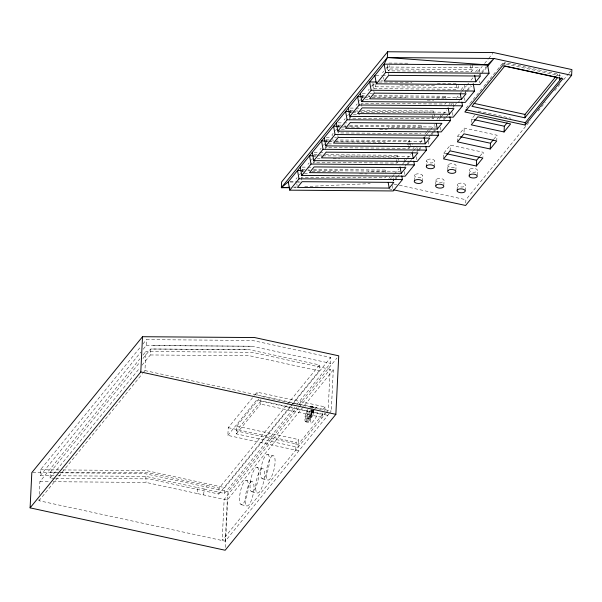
<?xml version="1.0" encoding="UTF-8"?>
<svg xmlns="http://www.w3.org/2000/svg" width="602" height="602" viewBox="0 0 602 602"><rect width="100%" height="100%" fill="white"/><g stroke="black" fill="none" stroke-linecap="round" stroke-linejoin="round"><path stroke-width="0.45" stroke-dasharray="3.01 2.26" d="M206.84 486.672L206.862 485.513M54.022 475.761L40.191 475.693L40.469 469.778L140.544 346.91M328.948 413.905L225.268 541.19L38.957 500.713L39.047 498.9M39.273 494.355L39.898 481.623L139.965 358.769M54.714 478.176L50.049 478.146L50.342 472.179L139.98 362.118M143.178 372.758L144.954 370.576L145.887 351.5L252.11 352.298L333.282 369.929L331.273 411.053L329.527 413.198M143.216 349.205L146.173 345.571L146.467 339.641L252.313 340.439L330.731 357.468L330.445 363.299L295.507 406.199M142.064 365.166L150.38 354.962L150.666 349.002L249.062 349.634L319.436 364.925L319.15 370.877L291.24 405.131M333.282 369.929L227.285 500.066L197.358 493.565L197.644 487.612L145.85 476.355L57.769 475.783M203.732 494.949L204.018 489.005L197.644 487.612M55.647 478.184L148.942 478.891L218.804 494.061L219.098 488.117L286.785 405.018M204.018 489.005L224.448 493.437L224.727 487.605L292.241 404.725M298.885 450.815L227.857 435.389L228.241 427.646L254.187 395.785M225.268 541.19L227.285 500.066M225.306 547.451L228.038 491.714L296.696 407.411M236.721 426.133L298.449 439.55L298.073 447.286L236.345 433.876L236.721 426.133L259.206 398.532M256.971 395.604L257.137 392.165L325.035 406.914L324.651 414.658M236.345 433.876L260.606 404.092L260.824 399.547M295.755 450.138L296.131 442.395L298.449 439.55M322.559 412.957L322.333 417.502L260.606 404.092M414.296 180.675L414.537 175.746M422.386 181.526L422.664 175.776M426.276 166.739L426.562 160.99M434.403 166.769L434.689 161.02M435.735 184.505L435.938 180.397M443.584 158.07L443.824 153.141L450.364 145.112L483.158 152.238L482.962 156.347M443.824 185.356L444.065 180.427M447.76 169.741L447.963 165.64M450.078 150.861L450.364 145.112M455.849 170.592L456.09 165.67M457.407 141.869L457.686 136.12L464.225 128.091L497.026 135.217L496.785 140.146M457.099 189.976L457.339 185.047M464.022 132.199L464.225 128.091M465.188 190.826L465.466 185.077M465.737 203.009L465.903 199.721L530.445 120.475M471.389 122.387L471.547 119.098L474.82 115.087M469.124 175.212L469.364 170.291M477.251 175.242L477.491 170.313M502.572 64.888L502.647 63.308L562.953 76.409M504.867 65.121L504.995 62.585L557.888 74.076L557.806 75.762M559.551 76.401L559.672 73.941M142.915 344.005L146.467 339.641M40.191 475.693L140.845 352.11M142.922 355.135L145.887 351.5M142.952 358.476L150.666 349.002L249.062 349.634M50.049 478.146L139.694 368.085M305.094 169.433L302.287 169.41L300.767 171.284L303.566 171.299M329.136 139.912L326.337 139.89L324.809 141.763L327.608 141.786M341.161 125.156L338.354 125.133L336.834 127.007L340.566 127.03M353.178 110.392L350.379 110.377L348.851 112.243L351.658 112.265M364.27 95.628L362.396 95.613L360.876 97.486L363.676 97.509M295.958 179.087L297.117 177.665M299.442 174.806L300.609 173.384M307.983 164.331L309.142 162.901M311.467 160.049L312.626 158.619M320.001 149.567L321.167 148.145M323.485 145.293L324.651 143.863M333.184 133.381L332.026 134.81L332.688 138.505M335.51 130.529L336.668 129.106M344.043 120.054L345.209 118.624M347.535 115.772L348.693 114.342M356.068 105.29L357.227 103.868M359.552 101.008L360.718 99.586M368.085 90.533L369.252 89.104M371.577 86.252L372.736 84.829L375.543 84.844M382.579 72.744L383.745 71.314M386.07 68.462L387.229 67.033L478.981 67.725L480.471 76.033M315.373 160.576L313.853 162.45L396.989 163.074L398.509 161.201M327.398 145.819L325.87 147.686L409.014 148.31L410.534 146.444M339.415 131.055L337.895 132.929L421.031 133.554M351.44 116.299L349.912 118.165L433.056 118.79L434.576 116.923M458.318 85.71L458.619 87.403L457.099 89.277L373.955 88.652L375.482 86.778L374.873 83.392M472.201 64.534L473.112 69.614L471.592 71.48L388.448 70.855L389.976 68.989L389.366 65.603M38.957 500.713L142.584 373.488M313.499 169.493L385.43 170.035L383.903 171.909L368.025 171.788M325.524 154.737L397.448 155.278L395.928 157.145L340.815 156.731M407.945 142.388L409.473 140.514L337.541 139.98M349.566 125.216L421.498 125.758L419.97 127.632L388.207 127.391M361.584 110.459L433.515 111.001L431.995 112.867L360.997 112.333M373.609 95.695L445.54 96.237L444.013 98.111L434.674 98.043M386.492 175.957L384.964 177.831L301.828 177.206M446.601 102.159L445.074 104.033L361.937 103.409M388.869 178.35L390.036 176.928M412.912 148.829L414.078 147.407M424.937 134.073L426.683 131.936M427.262 131.221L428.421 129.791M436.954 119.316L439.279 116.457M448.979 104.552L450.138 103.13M461.004 89.796L464.488 85.514L465.481 91.06M475.49 72.007L478.981 67.725M389.863 179.78L391.646 177.598M392.233 176.875L394.009 174.693M394.603 173.963L398.75 168.876M402.302 164.512L404.077 162.337M404.672 161.607L406.448 159.425M407.042 158.695L410.594 154.338M411.181 153.608L412.964 151.426M413.551 150.703L415.922 147.791M420.068 142.704L423.025 139.07M423.62 138.34L425.396 136.157M425.99 135.435L427.766 133.253M428.361 132.523L430.137 130.348M430.723 129.618L434.87 124.531M439.016 119.437L440.205 117.984M440.792 117.255L442.568 115.08M443.162 114.35L446.714 109.985M450.86 104.898L452.042 103.446M456.188 98.359L459.153 94.717M459.74 93.995L461.523 91.813M462.11 91.083L466.257 85.996M466.851 85.266L468.627 83.091M470.997 80.179L473.955 76.544M477.506 72.18L482.247 66.37M484.618 63.458L488.169 59.094M488.756 58.371L492.903 53.277M392.843 181.217L394.573 179.087M395.153 178.38L396.891 176.251M404.868 166.461L406.598 164.331M407.178 163.624L409.488 160.779M416.885 151.696L418.623 149.567M419.195 148.86L420.354 147.445M428.91 136.94L430.641 134.81M431.22 134.103L432.958 131.973M433.53 131.266L434.689 129.844M443.245 119.339L445.555 116.502M452.952 107.419L454.683 105.29M455.262 104.582L456.421 103.16M464.977 92.663L466.708 90.533M467.287 89.826L470.756 85.567M478.891 75.581L481.201 72.744M481.781 72.029L486.401 66.355M395.108 179.885L396.884 177.703M397.478 176.98L399.254 174.798M407.546 164.617L409.322 162.435M409.917 161.712L411.693 159.53M418.796 150.809L421.754 147.166M431.235 135.54L433.011 133.358M433.598 132.628L435.374 130.446M444.261 119.542L445.442 118.09M446.037 117.36L447.813 115.178M457.881 102.822L459.657 100.639M467.355 91.188L471.501 86.101M481.57 73.737L486.898 67.198M466.144 108.127L469.673 103.792M470.267 103.07L472.623 100.173M473.21 99.45L483.218 87.162M483.805 86.44L486.16 83.55M486.755 82.828L496.763 70.539M497.35 69.809L499.705 66.92M500.292 66.197L502.647 63.308M503.234 64.745L504.995 62.585M254.781 395.062L257.137 392.165M227.857 435.389L256.761 399.909L327.781 415.335M479.892 156.249L483.158 152.238M493.753 139.228L497.026 135.217M287.38 404.288L319.436 364.925M556.128 76.236L557.888 74.076M218.804 494.061L290.646 405.861M292.828 404.002L330.731 357.468M224.448 493.437L294.912 406.922M299.066 404.506L336.954 357.994M538.143 111.024L545.254 102.302M554.728 90.669L560.65 83.4M563.607 79.765L568.348 73.948M568.943 73.218L571.306 70.314M298.765 407.787L224.155 499.389L222.146 540.513L325.817 413.228M299.36 407.057L330.152 369.252L328.143 410.376L326.397 412.513M308.021 409.375L307.028 410.594A5.079 1.475 -77.7 0 0 305.026 417.254A12.695 3.687 -77.7 0 0 304.943 420.083A5.079 1.475 -77.7 0 0 306.508 421.272L309.481 417.622A5.079 1.475 -77.7 0 0 311.49 410.963A12.695 3.687 -77.7 0 0 311.573 409.209M310.632 410.09L307.66 413.747A1.686 0.489 -77.7 0 0 306.99 415.952L306.907 417.705A1.686 0.489 -77.7 0 0 307.426 418.458L310.399 414.808A1.686 0.489 -77.7 0 0 311.068 412.596L311.151 410.842A1.686 0.489 -77.7 0 0 311.106 410.203M312.987 410.602L310.015 414.259A1.686 0.489 -77.7 0 0 309.345 416.464L309.262 418.217A1.686 0.489 -77.7 0 0 309.782 418.969L312.754 415.32A1.686 0.489 -77.7 0 0 313.424 413.107L313.507 411.354A1.686 0.489 -77.7 0 0 313.507 411M314.665 409.39L312.679 411.821A5.079 1.475 -77.7 0 0 310.79 417.246A12.695 3.687 -77.7 0 0 310.587 420.234A5.079 1.475 -77.7 0 0 312.16 422.499L315.132 418.849A5.079 1.475 -77.7 0 0 317.021 413.416A12.695 3.687 -77.7 0 0 317.141 412.189M325.035 406.914L322.71 409.759L260.982 396.349M294.453 187.071L296.327 186.981M304.74 186.605L370.185 183.618M146.173 345.571L251.847 346.225L330.445 363.299M153.45 345.601L251.847 346.225M50.342 472.179L59.711 472.246M60.644 472.246L148.724 472.826L219.098 488.117M388.915 63.067L408.532 63.21M389.976 68.989L473.112 69.614M375.829 75.521L381.472 75.566M382.413 75.566L387.116 75.604M380.961 80.901L382.827 80.916M379.049 82.022L411.956 82.271M437.353 83.211L456.038 83.347M399.886 85.032L435.464 85.296M375.482 86.778L458.619 87.403M362.276 93.318L366.039 93.348M369.801 93.378L372.623 93.4M362.329 96.741L364.21 96.756M367.965 96.787L369.846 96.802M373.609 96.832L460.109 97.479M364.609 97.516L368.349 97.539M372.081 97.569L405.71 97.825M365.399 99.623L369.139 99.646M427.187 100.082L433.741 100.135M350.259 108.082L354.962 108.112M355.902 108.119L360.598 108.157M350.304 111.505L352.185 111.52M353.126 111.528L357.829 111.558M358.769 111.566L448.084 112.235M352.591 112.273L356.324 112.303M353.374 114.38L359.928 114.425M338.234 122.838L342.937 122.876M343.877 122.883L348.581 122.913M338.286 126.262L340.168 126.277M343.923 126.307L345.804 126.322M349.566 126.345L436.059 126.999M341.5 127.037L345.239 127.067M346.173 127.075L359.251 127.172M341.357 129.137L345.096 129.167M379.742 129.43L387.229 129.483M326.216 137.595L330.912 137.632M334.674 137.662L336.556 137.677M326.261 141.018L328.143 141.034M329.083 141.041L333.786 141.079M334.727 141.086L424.041 141.756M328.549 141.794L332.281 141.816M336.021 141.846L385.528 142.222M328.399 143.893L332.138 143.916M407.035 144.48L412.656 144.525M314.191 152.359L318.894 152.389M319.835 152.396L324.531 152.434M317.111 154.676L314.312 154.654L312.784 156.52L315.591 156.543M314.236 155.783L316.118 155.798M317.058 155.805L321.761 155.835M322.702 155.843L412.016 156.512M317.307 158.657L320.121 158.68M333.222 158.777L339.776 158.823M302.174 167.115L306.869 167.153M307.81 167.16L312.513 167.19M302.219 170.539L304.1 170.554M307.863 170.584L309.737 170.599M313.499 170.629L399.999 171.277M311.979 171.367L339.069 171.57M304.349 173.406L308.096 173.436M359.59 173.827L367.077 173.88M290.149 181.872L294.852 181.909M295.793 181.917L300.488 181.954M290.081 181.954L296.635 182.007M297.569 182.015L300.383 182.037M293.528 187.771L296.334 187.801M150.38 354.962L249.281 355.699L319.15 370.877M40.469 469.778L59.199 469.914M62.947 469.944L146.316 470.568L224.727 487.605M32.756 472.615L56.121 472.796M59.861 472.818L143.968 473.45L228.038 491.714M39.898 481.623L49.296 481.698M53.051 481.72L146.068 482.428L197.358 493.565M478.086 111.069L510.887 118.195M471.547 119.098L473.368 119.497M457.686 136.12L459.507 136.519M443.824 153.141L446.556 153.736M393.881 184.077L398.441 185.07M399.352 185.265L465.903 199.721M388.915 188.81L392.572 189.6M310.873 406.44L316.524 407.667M144.954 370.576L331.273 411.053M311.896 410.143L313.273 410.436M307.14 418.623L309.496 419.135M305.643 421.769L311.294 422.995M228.241 427.646L296.131 442.395M267.709 454.435A12.476 3.627 -77.7 0 1 266.709 473.511A12.476 3.627 -77.7 0 1 260.628 471.908A12.476 3.627 -77.7 0 1 267.709 454.435L273.361 455.661A12.476 3.627 -77.7 0 1 272.36 474.737A12.476 3.627 -77.7 0 1 266.28 473.134A12.476 3.627 -77.7 0 1 273.361 455.661M257.152 467.393A12.476 3.627 -77.7 0 1 256.159 486.469A12.476 3.627 -77.7 0 1 250.071 484.866A12.476 3.627 -77.7 0 1 257.152 467.393L262.803 468.619A12.476 3.627 -77.7 0 1 261.81 487.695A12.476 3.627 -77.7 0 1 255.722 486.092A12.476 3.627 -77.7 0 1 262.803 468.619M262.322 478.801L267.973 480.027M246.602 480.343A12.476 3.627 -77.7 0 1 245.601 499.419A12.476 3.627 -77.7 0 1 239.521 497.824A12.476 3.627 -77.7 0 1 246.602 480.343L252.253 481.57A12.476 3.627 -77.7 0 1 251.252 500.646A12.476 3.627 -77.7 0 1 245.172 499.05A12.476 3.627 -77.7 0 1 252.253 481.57M251.764 491.759L257.415 492.985M241.214 504.709L246.865 505.943M479.139 80.909L479.47 82.752M470.531 65.558L471.592 71.48M465.647 91.978L465.978 93.829M464.481 97.78L464.977 100.549M456.188 84.197L457.099 89.277M452.96 103.047L453.788 107.66M452.456 112.536L453.283 117.157M445.54 96.237L445.992 98.781M440.446 115.035L441.274 119.655M440.438 127.293L441.266 131.913M433.515 111.001L433.816 112.694M433.974 113.537L434.426 116.073M432.447 115.411L433.056 118.79M428.248 141.131L429.241 146.67M421.498 125.758L422.408 130.837M416.9 147.324L417.728 151.945M416.396 156.813L417.224 161.434M409.473 140.514L409.774 142.207M409.924 143.058L410.383 145.594M408.555 145.774L409.014 148.31M404.378 159.312L405.372 164.85M387.387 64.933L388.448 70.855M387.229 67.033L388.719 75.348M404.371 171.57L405.199 176.19M397.448 155.278L397.756 156.971M397.907 157.814L398.358 160.358M383.406 77.357L383.737 79.208M396.379 159.688L396.989 163.074M393.016 177.763L393.678 181.458M392.18 185.408L393.174 190.947M372.894 82.722L373.955 88.652M372.736 84.829L373.729 90.368M373.895 91.293L374.226 93.137M385.43 170.035L385.882 172.571M368.921 95.154L369.252 96.997M362.396 95.613L362.855 98.156M361.381 103.281L362.208 107.901M356.896 109.91L357.227 111.761M350.379 110.377L350.831 112.913M349.19 117.112L350.183 122.657M344.871 124.667L345.533 128.361M338.354 125.133L338.655 126.826M337.835 135.57L338.166 137.414M332.853 139.431L333.184 141.274M326.337 139.89L326.788 142.433M325.148 146.632L326.141 152.178M320.828 154.187L321.491 157.882M313.123 161.396L313.454 163.24M308.811 168.951L309.142 170.795M302.287 169.41L302.746 171.946M301.271 177.078L302.099 181.691M296.786 183.708L297.117 185.551M145.85 476.355L146.068 482.428M310.775 407.11A5.079 1.475 -77.7 0 1 312.34 408.299M312.257 411.128A12.695 3.687 -77.7 0 1 312.145 412.362A5.079 1.475 -77.7 0 1 310.256 417.788L307.283 421.438A5.079 1.475 -77.7 0 1 305.718 420.249A12.695 3.687 -77.7 0 1 305.914 416.193A5.079 1.475 -77.7 0 1 307.803 410.76M310.007 406.944A5.079 1.475 -77.7 0 1 311.573 408.126M311.761 407.321A5.079 1.475 -77.7 0 1 313.198 407.652M313.326 409.593A12.695 3.687 -77.7 0 1 313.123 412.573A5.079 1.475 -77.7 0 1 311.234 417.999L308.262 421.648A5.079 1.475 -77.7 0 1 306.689 419.383A12.695 3.687 -77.7 0 1 306.779 417.63A5.079 1.475 -77.7 0 1 308.781 410.978M315.659 408.171A5.079 1.475 -77.7 0 1 317.096 408.502M307.976 416.163L307.885 417.916A1.686 0.489 -77.7 0 0 308.405 418.668L311.385 415.019A1.686 0.489 -77.7 0 0 312.047 412.806L312.129 411.061A1.686 0.489 -77.7 0 0 311.61 410.308L308.638 413.958A1.686 0.489 -77.7 0 0 307.976 416.163M414.936 174.776L414.605 175.242A4.079 1.941 2.8 0 0 417.314 177.56A4.079 1.941 2.8 0 0 422.265 176.747L422.604 176.281A4.079 1.941 2.8 0 0 419.887 173.97A4.079 1.941 2.8 0 0 414.936 174.776M426.961 160.019L426.622 160.486A4.079 1.941 2.8 0 0 429.339 162.796A4.079 1.941 2.8 0 0 434.29 161.991L434.621 161.524A4.079 1.941 2.8 0 0 431.912 159.214A4.079 1.941 2.8 0 0 426.961 160.019M436.337 179.426L436.006 179.893A4.079 1.941 2.8 0 0 438.715 182.203A4.079 1.941 2.8 0 0 443.666 181.398L444.005 180.931A4.079 1.941 2.8 0 0 441.289 178.621A4.079 1.941 2.8 0 0 436.337 179.426M448.362 164.67L448.023 165.136A4.079 1.941 2.8 0 0 450.74 167.446A4.079 1.941 2.8 0 0 455.691 166.641L456.023 166.175A4.079 1.941 2.8 0 0 453.314 163.857A4.079 1.941 2.8 0 0 448.362 164.67M457.738 184.077L457.4 184.543A4.079 1.941 2.8 0 0 460.116 186.853A4.079 1.941 2.8 0 0 465.068 186.048L465.406 185.582A4.079 1.941 2.8 0 0 462.69 183.271A4.079 1.941 2.8 0 0 457.738 184.077M469.763 169.312L469.425 169.787A4.079 1.941 2.8 0 0 472.141 172.097A4.079 1.941 2.8 0 0 477.093 171.292L477.424 170.817A4.079 1.941 2.8 0 0 474.715 168.507A4.079 1.941 2.8 0 0 469.763 169.312M260.749 401.143L236.488 430.927L298.216 444.336L322.476 414.552L260.749 401.143"/><path stroke-width="0.9" d="M30.1 507.862L31.823 472.608L142.516 336.714L254.661 337.556L338.73 355.82L335.863 414.342L225.171 550.243L30.1 507.862L140.793 371.968L142.516 336.714M289.788 187.741L281.367 187.666L281.646 181.894L387.65 51.757L493.497 52.555L571.9 69.584L571.622 75.333L465.617 205.47L393.482 189.803M289.78 187.282L281.367 187.666L288.268 181.864L384.144 64.158L387.364 57.529L387.65 51.757M476.34 166.017L482.879 157.987L450.078 150.861L443.539 158.89L476.34 166.017L476.618 160.267L479.342 156.919M490.201 148.995L496.74 140.966L463.946 133.84L457.407 141.869L490.201 148.995L490.487 143.246L493.211 139.897M504.07 131.973L510.609 123.944L477.807 116.818L471.268 124.847L504.07 131.973L504.348 126.224L507.072 122.876M556.812 77.252L504.83 65.964L471.953 106.321L524.854 117.811L525.012 114.433L555.541 76.958M525.155 125.05L562.84 78.779L502.535 65.678L464.849 111.949L525.155 125.05L525.268 122.673L561.779 77.854M559.393 79.69L559.514 77.222M281.367 187.666L387.364 57.529L494.001 58.477L571.622 75.333M401.767 175.904L402.429 179.592L393.174 190.947L289.758 190.172L299.006 178.817L297.516 170.509L301.278 170.532M413.785 161.14L414.447 164.835L405.199 176.19L301.783 175.415L311.031 164.06L309.541 155.745L313.303 155.775M425.81 146.384L426.472 150.079L417.224 161.434L313.8 160.651L323.048 149.296L321.558 140.988L325.321 141.018M437.827 131.62L438.489 135.315L429.241 146.67L325.825 145.895L335.073 134.539L333.583 126.224L337.346 126.254M449.852 116.863L450.514 120.558L441.266 131.913L337.842 131.138L347.098 119.783L345.608 111.468L349.363 111.498M461.869 102.107L462.532 105.801L453.283 117.157L349.867 116.374L359.116 105.019L357.626 96.711L361.388 96.734M473.232 83.648L474.557 91.037L465.308 102.393L361.892 101.618L371.141 90.262L369.651 81.947L376.227 82M387.364 57.529L487.56 64.933L489.05 73.248L479.802 84.604L376.378 83.829L385.634 72.473L384.144 64.158L487.56 64.933L494.001 58.477L487.492 66.468M389.201 188.087L393.843 182.383L302.099 181.691L297.448 187.403L389.201 188.087L388.207 182.549M401.218 173.331L405.868 167.627L314.116 166.935L309.473 172.639L401.218 173.331L400.059 166.867M413.243 158.574L417.893 152.863L326.141 152.178L321.491 157.882L413.243 158.574L412.25 153.028M425.26 143.81L429.911 138.106L338.166 137.414L333.516 143.125L425.26 143.81L424.101 137.346M437.285 129.054L441.936 123.35L350.183 122.657L345.533 128.361L437.285 129.054L436.292 123.515M449.31 114.297L453.953 108.586L362.208 107.901L357.558 113.605L449.31 114.297L448.151 107.826M461.328 99.533L465.978 93.829L374.226 93.137L369.583 98.848L461.328 99.533L460.334 93.995M475.821 81.744L480.471 76.033L388.719 75.348L384.068 81.052L475.821 81.744L474.662 75.28M524.854 117.811L557.723 77.455M385.634 72.473L489.05 73.248M371.141 90.262L474.557 91.037M359.116 105.019L462.532 105.801M347.098 119.783L450.514 120.558M335.073 134.539L438.489 135.315M323.048 149.296L426.472 150.079M311.031 164.06L414.447 164.835M299.006 178.817L402.429 179.592M473.947 103.341L525.012 114.433M465.88 109.775L525.268 122.673M474.286 119.693L504.348 126.224M460.417 136.714L490.487 143.246M446.556 153.736L476.618 160.267M140.793 371.968L335.863 414.342M374.888 75.513L376.378 83.829M360.402 93.302L361.892 101.618M348.377 108.067L349.867 116.374M336.352 122.823L337.842 131.138M324.335 137.58L325.825 145.895M312.31 152.344L313.8 160.651M300.293 167.1L301.783 175.415M288.268 181.864L289.758 190.172M414.658 180.525L414.319 180.991A4.079 1.941 2.8 0 0 417.036 183.309A4.079 1.941 2.8 0 0 421.987 182.496L422.326 182.03A4.079 1.941 2.8 0 0 419.609 179.72A4.079 1.941 2.8 0 0 414.658 180.525M426.675 165.768L426.344 166.235A4.079 1.941 2.8 0 0 429.06 168.545A4.079 1.941 2.8 0 0 434.012 167.74L434.343 167.273A4.079 1.941 2.8 0 0 431.626 164.963A4.079 1.941 2.8 0 0 426.675 165.768M436.059 185.175L435.72 185.642A4.079 1.941 2.8 0 0 438.437 187.952A4.079 1.941 2.8 0 0 443.388 187.147L443.727 186.68A4.079 1.941 2.8 0 0 441.01 184.37A4.079 1.941 2.8 0 0 436.059 185.175M448.076 170.419L447.745 170.885A4.079 1.941 2.8 0 0 450.462 173.195A4.079 1.941 2.8 0 0 455.413 172.39L455.744 171.924A4.079 1.941 2.8 0 0 453.028 169.606A4.079 1.941 2.8 0 0 448.076 170.419M457.46 189.826L457.121 190.292A4.079 1.941 2.8 0 0 459.838 192.602A4.079 1.941 2.8 0 0 464.789 191.797L465.128 191.331A4.079 1.941 2.8 0 0 462.411 189.02A4.079 1.941 2.8 0 0 457.46 189.826M469.477 175.062L469.146 175.536A4.079 1.941 2.8 0 0 471.863 177.846A4.079 1.941 2.8 0 0 476.807 177.041L477.145 176.567A4.079 1.941 2.8 0 0 474.429 174.256A4.079 1.941 2.8 0 0 469.477 175.062"/></g></svg>
